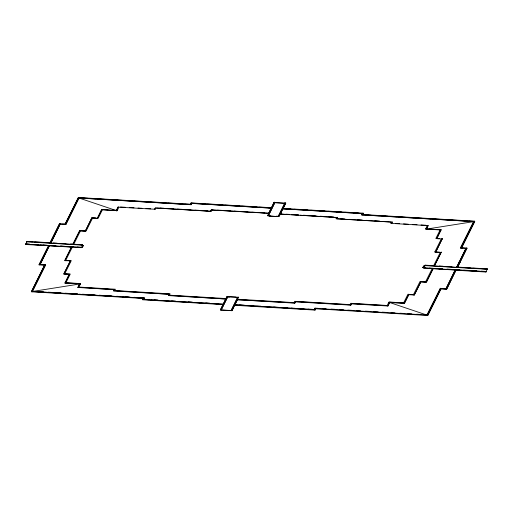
<?xml version="1.0" encoding="UTF-8"?>
<svg xmlns="http://www.w3.org/2000/svg" width="513" height="513" viewBox="0 0 513 513"><rect width="100%" height="100%" fill="white"/><g stroke="black" fill="none" stroke-linecap="round" stroke-linejoin="round"><path stroke-width="0.77" d="M55.795 245.919L25.65 244.528L25.759 243.925L29.716 244.156M26.926 241.969L27.042 241.366L50.017 242.739L59.527 223.732L65.061 224.066L78.342 197.524L190.445 204.219L191.099 202.911L271.371 207.707L271.358 208.111L191.086 203.315L190.432 204.623L78.329 197.928L65.048 224.47L65.061 224.066M27.042 241.366L25.65 244.528M122.023 296.79L143.486 298.072L143.473 298.476L31.37 291.775L44.663 264.83L39.129 264.496L39.116 264.9L44.65 265.234L44.663 264.83M32.197 291.826L45.593 264.682L41.636 264.445M38.385 245.285L38.398 244.881L31.235 244.451M40.046 264.618L49.466 245.541L40.046 264.618L45.593 264.682M50.017 242.739L49.998 243.143L59.527 223.732M50.838 243.059L60.258 223.982L50.838 243.059L82.304 244.868L73.821 244.162L80.509 230.792L86.043 231.119L92.603 218.012L98.137 218.346L102.465 209.695L116.31 210.522L118.144 206.854M59.514 224.136L65.786 224.579L79.073 197.768L87.819 198.287M45.58 264.952L32.3 291.493L79.669 283.997L64.997 283.118L69.338 274.199L63.798 273.871L70.358 260.764L64.824 260.431L71.608 246.862L64.811 260.7L70.358 260.764M64.997 283.118L69.338 274.199M72.987 244.111L79.778 230.549L72.987 244.111L70.614 243.97M78.329 197.928L78.342 197.524L79.073 197.768L65.786 224.579M77.938 287.203L114.47 289.653L77.931 287.472L79.778 283.529L65.933 282.701L70.268 274.051L64.728 273.724L71.288 260.617L65.754 260.283L72.442 246.913M79.675 283.727L79.662 284.131L80.496 284.183L80.509 283.779L65.01 282.849M79.778 283.529L77.931 287.472M77.168 246.997L81.118 247.228L81.009 247.83L81.31 247.106L82.413 247.176L83.202 245.599L82.093 245.535L83.202 245.599M81.105 247.638L81.118 247.228M81.31 247.106L82.413 247.311L83.196 245.733M82.221 245.406L82.304 244.868M82.401 244.675L82.093 245.669M79.765 230.818L85.305 231.145L91.872 217.769L95.828 218.006M85.305 231.145L91.872 217.769M97.399 218.371L101.734 209.451L97.399 218.371L91.865 218.038M116.31 210.522L116.297 210.926L116.406 210.324M113.822 290.691L169.168 294.27L113.809 290.967L114.476 289.383M118.875 207.098L117.221 210.779L116.393 210.734M223.193 303.985L223.078 304.587L142.813 299.784L143.486 298.072M169.181 294L168.527 295.315L225.81 299.008L223.187 304.26L143.749 299.502L144.409 297.925L142.03 297.777M143.749 299.502L144.409 297.925M155.33 207.996L154.669 209.304L155.33 207.996L210.689 211.305L211.35 209.721L212.901 209.811M190.432 204.623L190.445 204.219M191.086 203.315L191.099 202.911M156.067 207.97L155.413 209.278L118.137 207.124L116.4 210.593L79.066 198.037L191.169 204.738L191.83 203.154L195.767 203.392M191.169 204.738L191.83 203.154M200.942 303.26L200.955 302.85L159.549 300.381M201.045 302.926L197.075 302.42M210.689 211.305L211.35 209.721M221.808 205.149L221.821 204.745M234.704 305.286L315.053 310.096L315.707 308.788L315.726 308.377L315.065 309.692L234.717 304.882L231.991 310.718L220.366 310.019L226.938 296.508L227.766 296.559L227.753 296.963M231.164 310.532L237.731 297.155L238.558 297.2L238.545 297.611L236.063 297.322L237.724 297.425L231.164 310.532L221.199 309.935L227.766 296.559M226.938 296.508L226.919 296.912L236.192 297.059L236.057 297.457M229.414 297.065L227.759 296.828L221.199 309.935M229.548 296.668L236.185 297.2M231.991 310.718L238.558 297.2M318.195 308.326L314.988 308.133L314.328 309.717L234.819 304.684M237.429 299.72L294.815 302.882L295.469 301.567L350.828 304.876L351.488 303.568L387.937 305.742L389.784 302.054L403.628 302.882L407.957 294.231L414.292 294.828L408.752 294.77L404.43 303.401L389.681 302.523L387.931 306.011L351.476 303.837L350.821 305.145L295.462 301.836L294.808 303.151L237.429 299.72L234.807 304.959M237.718 297.559L237.731 297.155M256.846 306.62L256.859 306.216M256.949 306.287L260.937 306.255M274.91 202.718L274.923 202.314L274.089 202.263L267.517 215.781L270.011 215.928L268.357 215.691L274.91 202.584L284.875 203.18L278.322 216.287L276.661 216.191L276.52 216.589L269.883 216.056L276.526 216.448M268.35 215.826L274.923 202.314M211.343 209.99L268.645 213.145M268.639 213.414L271.274 207.9L268.075 207.707M271.358 208.111L274.089 202.263M276.52 216.589L276.661 216.191M278.315 216.422L284.888 202.911L285.715 202.962L285.703 203.366L282.984 208.804L363.255 213.6L363.268 213.196L282.996 208.4L282.984 208.804M285.715 202.962L279.143 216.473L276.654 216.326M300.06 215.223L337.56 217.531L280.265 214.107L281.868 213.934M280.265 214.107L282.894 208.599L290.839 209.073M284.875 203.315L284.888 202.911M294.808 303.151L294.013 302.606L237.545 299.233M314.328 309.717L314.988 308.133M315.053 310.096L314.334 309.442M392.272 221.879L391.605 223.463L392.265 222.148L336.906 218.846L337.567 217.262M350.821 305.145L350.026 304.607L294.667 301.298L294.013 302.606M474.698 221.61L461.418 248.151L474.711 221.206L473.775 221.622L361.671 214.921L362.338 213.344L363.268 213.196L362.595 214.909L474.698 221.61L474.711 221.206L362.608 214.505M361.671 214.921L362.338 213.344M387.931 306.011L387.219 305.479L350.68 303.292L350.026 304.607M432.273 268.414L425.585 281.784L420.051 281.451L413.491 294.558L414.286 295.103L420.846 281.996L426.38 282.323L433.19 268.466L426.393 282.054L420.852 281.72L414.292 294.828L408.758 294.5L404.443 303.132L388.86 302.202L388.841 302.606L389.675 302.657L389.784 302.054M389.675 302.657L389.688 302.247M422.866 267.651L423.661 265.939L424.764 266.144L423.655 266.08L422.866 267.651L425.386 267.799M423.776 268.107L423.982 267.581L422.872 267.517M427.226 225.521L425.572 229.202L426.399 229.253L428.156 225.374M424.892 265.881L425.072 265.15L434.485 265.708L441.27 252.146L434.485 265.708M425.072 265.15L424.764 266.144M389.681 302.523L427.002 315.097L440.372 288.287L441.103 288.537L427.727 315.476L315.707 308.788M427.727 315.476L441.103 288.537M427.002 315.097L433.818 301.394M435.723 252.082L442.296 238.705L435.723 252.082L441.263 252.415M434.633 301.849L434.646 301.445M442.283 238.975L436.749 238.648L441.084 229.721L438.769 229.587M436.749 238.648L441.084 229.721L426.399 229.253M433.806 301.67L440.372 288.287M440.366 288.562L445.9 288.89L455.3 269.787L485.189 271.576M446.631 289.274L456.128 269.838L446.631 289.274L441.09 288.941M453.524 275.487L453.537 275.083M445.9 288.89L455.3 269.787M424.976 265.343L456.647 267.305L466.035 248.221L466.965 248.074L457.474 267.491L466.965 248.074L461.431 247.747M456.647 267.305L459.25 261.79M466.952 248.484L460.501 247.894L473.781 221.353L469.01 221.065M460.065 262.246L460.078 261.842M466.035 248.221L459.238 262.06M456.115 270.242L485.958 272.025L485.971 271.621M487.241 269.338L487.35 268.87L456.66 267.036M485.958 272.025L487.35 268.87M25.759 243.925L29.645 244.355M39.129 264.496L48.639 245.49M39.116 264.9L48.626 245.9M31.37 291.775L44.65 265.234M70.352 261.034L63.792 274.141L69.326 274.468M80.509 283.779L78.867 287.056L115.406 289.236L114.752 290.55L170.111 293.853L169.45 295.167L225.919 298.54M113.809 290.967L114.47 289.653M142.813 299.784L143.473 298.476M169.168 294.27L168.514 295.584L225.81 299.008M220.366 310.019L223.078 304.587M269.876 216.191L270.018 215.793M336.643 217.409L335.983 218.718L391.342 222.026L390.688 223.341L428.143 225.643L426.406 229.119L441.077 229.997M336.906 218.846L337.56 217.531M362.595 214.909L363.255 213.6M387.219 305.479L388.86 302.202M440.154 229.869L435.826 238.519L438.993 238.712M433.652 265.663L440.34 252.293L434.806 251.96L441.366 238.853M460.494 248.164L473.775 221.622L426.406 229.119M434.806 251.96L435.736 251.812M274.077 202.673L285.703 203.366M198.909 203.578L204.418 203.905M207.566 204.097L213.075 204.424M216.217 204.61L221.725 204.944M224.925 205.129L230.517 205.463M233.71 205.655L239.308 205.989M241.706 206.136L247.298 206.47M250.491 206.662L256.09 206.995M259.283 207.181L264.881 207.521M294.02 209.259L298.784 209.548M302.76 209.785L307.524 210.067M310.698 210.259L316.264 210.586M319.439 210.779L324.998 211.112M328.179 211.298L333.739 211.632M336.124 211.773L341.684 212.106M344.858 212.299L350.424 212.632M353.598 212.818L359.158 213.151M191.824 203.424L271.262 208.169M282.887 208.868L362.325 213.613M90.205 198.435L95.771 198.762M98.951 198.954L104.517 199.288M107.698 199.48L113.264 199.807M116.438 199.999L122.004 200.333M125.185 200.525L130.751 200.852M133.931 201.045L138.702 201.333M142.678 201.571L147.449 201.853M150.63 202.045L156.196 202.372M159.376 202.564L164.936 202.898M168.117 203.09L173.683 203.417M176.863 203.61L181.634 203.898M184.815 204.084L191.176 204.463M361.678 214.652L363.268 214.748M365.654 214.889L371.22 215.223M374.4 215.415L379.171 215.697M382.352 215.89L387.918 216.223M391.098 216.409L396.664 216.743M399.845 216.935L405.411 217.268M408.592 217.454L414.151 217.788M416.537 217.929L422.103 218.262M425.283 218.455L430.849 218.788M434.03 218.974L439.596 219.308M442.777 219.5L448.343 219.833M451.523 220.019L457.089 220.353M460.27 220.545L465.035 220.827M217.55 210.093L221.501 210.33M225.496 210.567L230.292 210.849M234.287 211.093L239.077 211.375M243.079 211.619L247.869 211.901M251.864 212.138L255.859 212.382M259.86 212.619L264.65 212.908M285.844 214.171L289.826 214.408M294.597 214.697L298.579 214.934M303.35 215.216L307.332 215.454M311.308 215.691L316.085 215.979M320.061 216.217L324.838 216.499M328.814 216.736L333.591 217.025M268.549 213.337L212.081 209.964L211.427 211.279L156.863 208.015M280.175 214.036L289.717 214.607M291.307 214.703L298.47 215.127M160.082 208.009L164.038 208.246M168.783 208.528L173.529 208.81M177.479 209.047L182.224 209.33M186.181 209.567L190.926 209.849M194.876 210.086L198.832 210.324M203.578 210.606L207.534 210.843M340.869 218.807L344.819 219.045M349.565 219.327L353.521 219.564M357.478 219.801L362.223 220.083M366.173 220.321L370.918 220.603M374.875 220.84L379.62 221.122M383.577 221.359L388.322 221.642M267.536 215.37L268.363 215.422M278.328 216.018L279.155 216.069M120.529 206.995L125.294 207.278M129.263 207.515L134.028 207.803M138.003 208.041L141.973 208.278M145.942 208.515L150.707 208.797M395.587 223.431L399.563 223.668M403.532 223.905L408.297 224.187M412.266 224.425L417.037 224.707M421.006 224.944L425.771 225.233M103.28 209.541L107.916 209.817M112.546 210.093L117.233 210.375M425.585 228.798L426.418 228.849M429.503 229.029L434.139 229.311M101.728 209.721L116.4 210.593M436.755 238.372L439.128 238.519M62.631 224.123L65.792 224.309M460.501 247.894L462.873 248.036M80.567 230.594L85.312 230.876M53.217 242.931L57.174 243.168M61.919 243.451L65.869 243.688M439.237 265.997L443.194 266.228M447.945 266.516L451.908 266.754M26.945 241.565L32.479 241.892M34.852 242.033L41.175 242.412M43.547 242.553L50.665 242.982M456.91 267.254L461.7 267.536M464.893 267.728L470.485 268.062M472.877 268.209L478.469 268.543M481.662 268.729L487.254 269.069M26.933 241.835L82.292 245.143M424.963 265.612L487.337 269.274M34.461 244.444L38.417 244.682M43.163 244.964L47.113 245.201M51.858 245.483L55.814 245.721M60.56 246.003L64.516 246.24M69.255 246.522L73.212 246.759M429.381 268.036L433.376 268.273M438.166 268.562L442.155 268.799M446.945 269.088L450.94 269.325M454.935 269.562L459.725 269.851M463.714 270.088L468.504 270.377M472.499 270.614L476.487 270.851M481.277 271.14L485.272 271.377M39.969 244.977L47.061 245.4M60.54 246.202L64.497 246.439M69.236 246.721L81.022 247.426M423.693 267.901L436.345 268.658M438.718 268.799L442.661 269.036M447.4 269.319L451.35 269.556M25.753 244.194L81.112 247.503M423.783 267.972L486.061 271.698M49.46 245.81L71.602 247.138M433.177 268.735L455.287 270.062M441.898 288.582L446.643 288.864M35.493 291.416L31.383 291.371L77.514 294.129M39.469 291.653L43.445 291.891M48.209 292.173L52.185 292.41M56.161 292.647L60.932 292.936M64.907 293.173L69.678 293.455M73.654 293.692L77.63 293.93M82.401 294.218L86.376 294.456M91.147 294.738L95.117 294.975M99.092 295.212L103.863 295.501M107.839 295.738L111.815 295.975M116.586 296.257L120.561 296.495M125.332 296.783L129.308 297.021M134.079 297.303L138.055 297.54M322.19 308.563L326.191 308.8M330.994 309.089L334.995 309.326M339.798 309.615L343.793 309.852M347.795 310.096L351.796 310.333M356.599 310.621L360.601 310.859M365.397 311.147L369.398 311.385M373.4 311.622L378.203 311.91M382.204 312.148L386.206 312.391M391.002 312.673L395.004 312.917M399.807 313.199L403.808 313.443M407.809 313.68L411.804 313.918M416.607 314.206L420.609 314.443M425.412 314.732L427.739 315.072L314.982 308.403M79.105 294.225L120.433 296.694M32.3 291.493L144.403 298.194M143.755 299.233L149.328 299.566M154.099 299.849L158.081 300.086M162.858 300.374L166.834 300.612M171.611 300.894L175.587 301.137M179.569 301.375L183.545 301.612M188.322 301.894L192.298 302.131M205.796 302.939L209.753 303.177M213.703 303.414L218.448 303.702M239.558 304.972L244.303 305.254M248.26 305.491L253.005 305.78M265.721 306.543L269.71 306.78M273.692 307.018L278.476 307.3M282.458 307.537L287.242 307.826M291.224 308.063L295.206 308.3M299.99 308.589L303.978 308.826M307.96 309.063L312.744 309.352M142.826 299.38L149.2 299.759M150.79 299.855L157.959 300.285M200.955 302.85L223.097 304.183M220.378 309.615L221.206 309.666M231.171 310.262L232.004 310.307"/></g></svg>
